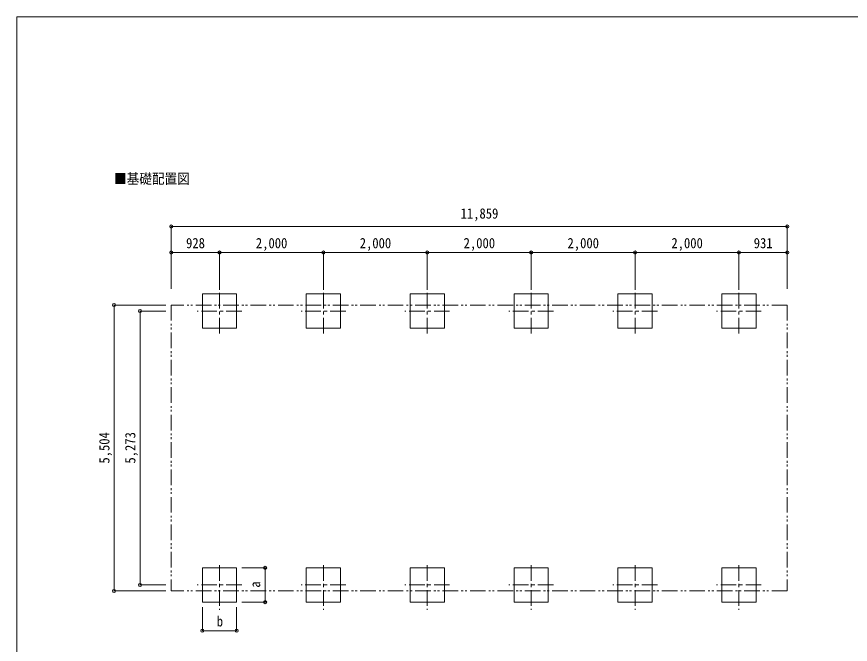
# Model space of a CAD drawing. Units: millimetres at full size, sheet at 1:60. Extents: x -16864 to 16864, y -11640 to 11640.
# Drawn here: x -16864 to -814, y -440 to 11640 of the extents above; entities that cross this region are included whole.
import ezdxf
from ezdxf.enums import TextEntityAlignment as Align

# ---------------------------------------------------------------- set-up
doc = ezdxf.new("R2010")
doc.units = ezdxf.units.MM
doc.header["$LTSCALE"] = 60
doc.header["$PDMODE"] = 32
doc.header["$PDSIZE"] = 60
doc.linetypes.add('CHAIN1', pattern=[8, 5, -1, 1, -1])
doc.linetypes.add('DOUBLE_CHAIN1', pattern=[8.8, 5, -1, 0.6, -0.6, 0.6, -1])
for name, color, linetype, lineweight in [('1-2', 134, 'Continuous', 9), ('1-8', 6, 'Continuous', 9), ('1-A', 4, 'CHAIN1', 9), ('F-0', 7, 'Continuous', 9)]:
    doc.layers.add(name, color=color, linetype=linetype, lineweight=lineweight)
doc.layers.add('1-7', color=7, linetype='Continuous')
doc.styles.add('ＭＳ ゴシック', font='')
doc.styles.get('ＭＳ ゴシック').set_extended_font_data('MS Gothic')

msp = doc.modelspace()

# ---------------------------------------------------------------- linework, layer by layer
at = {"layer": '1-2', "color": 6}
for p, q in [((-2027.96, 7601.85), (-13886.96, 7601.85)), ((-12958.96, 7101.85), (-13886.96, 7101.85)), ((-10958.96, 7101.85), (-12958.96, 7101.85)), ((-8958.96, 7101.85), (-10958.96, 7101.85)), ((-6958.96, 7101.85), (-8958.96, 7101.85)), ((-4958.96, 7101.85), (-6958.96, 7101.85)), ((-2958.96, 7101.85), (-4958.96, 7101.85)), ((-2027.96, 7101.85), (-2958.96, 7101.85))]:
    msp.add_line(p, q, dxfattribs=at)
at = {"layer": '1-8'}
for p, q in [((-13886.96, 6403.85), (-13886.96, 7601.85)), ((-2027.96, 6403.85), (-2027.96, 7601.85)), ((-12958.96, 6403.85), (-12958.96, 7101.85)), ((-10958.96, 6403.85), (-10958.96, 7101.85)), ((-8958.96, 6403.85), (-8958.96, 7101.85)), ((-6958.96, 6403.85), (-6958.96, 7101.85)), ((-4958.96, 6403.85), (-4958.96, 7101.85)), ((-2958.96, 6403.85), (-2958.96, 7101.85)), ((-14988.94, 6090.35), (-13989.3, 6090.35)), ((-14988.94, 586.35), (-14988.94, 6090.35)), ((-14489.3, 5974.85), (-13989.3, 5974.85)), ((-14489.3, 701.85), (-14489.3, 5974.85)), ((-12079.78, 1031.85), (-12529.78, 1031.85)), ((-12079.78, 1031.85), (-12079.78, 371.85)), ((-14489.3, 701.85), (-13989.3, 701.85)), ((-14988.94, 586.35), (-13989.3, 586.35)), ((-12079.78, 371.85), (-12529.78, 371.85)), ((-13288.83, -177.15), (-13288.83, 272.85)), ((-12628.78, -177.15), (-12628.78, 272.85)), ((-12628.78, -177.15), (-13288.83, -177.15))]:
    msp.add_line(p, q, dxfattribs=at)
for p in [(-13886.96, 7601.85), (-2027.96, 7601.85), (-13886.96, 7101.85), (-12958.96, 7101.85), (-10958.96, 7101.85), (-8958.96, 7101.85), (-6958.96, 7101.85), (-4958.96, 7101.85), (-2958.96, 7101.85), (-2027.96, 7101.85), (-14988.94, 6090.35), (-14489.3, 5974.85), (-12079.78, 1031.85), (-14489.3, 701.85), (-14988.94, 586.35), (-12079.78, 371.85), (-13288.83, -177.15), (-12628.78, -177.15)]:
    msp.add_point(p, dxfattribs=at)
at = {"layer": '1-A'}
for p, q in [((-12958.83, 5544.85), (-12958.83, 6404.85)), ((-10958.83, 5544.85), (-10958.83, 6404.85)), ((-8958.83, 5544.85), (-8958.83, 6404.85)), ((-6958.83, 5544.85), (-6958.83, 6404.85)), ((-4958.83, 5544.85), (-4958.83, 6404.85)), ((-2958.83, 5544.85), (-2958.83, 6404.85)), ((-12528.78, 5974.85), (-13388.83, 5974.85)), ((-10528.78, 5974.85), (-11388.83, 5974.85)), ((-8528.78, 5974.85), (-9388.83, 5974.85)), ((-6528.78, 5974.85), (-7388.83, 5974.85)), ((-4528.78, 5974.85), (-5388.83, 5974.85)), ((-2528.78, 5974.85), (-3388.83, 5974.85)), ((-12958.83, 1081.85), (-12958.83, 221.85)), ((-10958.83, 1081.85), (-10958.83, 221.85)), ((-8958.83, 1081.85), (-8958.83, 221.85)), ((-6958.83, 1081.85), (-6958.83, 221.85)), ((-4958.83, 1081.85), (-4958.83, 221.85)), ((-2958.83, 1081.85), (-2958.83, 221.85)), ((-12528.78, 701.85), (-13388.83, 701.85)), ((-10528.78, 701.85), (-11388.83, 701.85)), ((-8528.78, 701.85), (-9388.83, 701.85)), ((-6528.78, 701.85), (-7388.83, 701.85)), ((-4528.78, 701.85), (-5388.83, 701.85)), ((-2528.78, 701.85), (-3388.83, 701.85))]:
    msp.add_line(p, q, dxfattribs=at)
at = {"layer": '1-A', "color": 7, "linetype": 'DOUBLE_CHAIN1'}
for p, q in [((-2027.96, 6090.35), (-13886.84, 6090.35)), ((-13886.84, 6090.35), (-13886.84, 586.35))]:
    msp.add_line(p, q, dxfattribs=at)
at = {"layer": '1-A', "linetype": 'Continuous'}
for points in [[(-13288.83, 5644.85), (-12628.78, 5644.85), (-12628.78, 6304.85), (-13288.83, 6304.85)], [(-11288.83, 5644.85), (-10628.78, 5644.85), (-10628.78, 6304.85), (-11288.83, 6304.85)], [(-9288.83, 5644.85), (-8628.78, 5644.85), (-8628.78, 6304.85), (-9288.83, 6304.85)], [(-7288.83, 5644.85), (-6628.78, 5644.85), (-6628.78, 6304.85), (-7288.83, 6304.85)], [(-5288.83, 5644.85), (-4628.78, 5644.85), (-4628.78, 6304.85), (-5288.83, 6304.85)], [(-3288.83, 5644.85), (-2628.78, 5644.85), (-2628.78, 6304.85), (-3288.83, 6304.85)], [(-13288.83, 1031.85), (-12628.78, 1031.85), (-12628.78, 371.85), (-13288.83, 371.85)], [(-11288.83, 1031.85), (-10628.78, 1031.85), (-10628.78, 371.85), (-11288.83, 371.85)], [(-9288.83, 1031.85), (-8628.78, 1031.85), (-8628.78, 371.85), (-9288.83, 371.85)], [(-7288.83, 1031.85), (-6628.78, 1031.85), (-6628.78, 371.85), (-7288.83, 371.85)], [(-5288.83, 1031.85), (-4628.78, 1031.85), (-4628.78, 371.85), (-5288.83, 371.85)], [(-3288.83, 1031.85), (-2628.78, 1031.85), (-2628.78, 371.85), (-3288.83, 371.85)]]:
    msp.add_lwpolyline(points, close=True, dxfattribs=at)
at = {"layer": '1-A', "color": 7, "linetype": 'DOUBLE_CHAIN1'}
msp.add_lwpolyline([(-2027.96, 6090.35), (-2027.96, 586.35), (-13886.84, 586.35)], dxfattribs=at)
at = {"layer": 'F-0', "color": 5, "lineweight": 5}
for q in [(-16864.12, -11640), (16015.88, 11640)]:
    msp.add_line((-16864.12, 11640), q, dxfattribs=at)

# ---------------------------------------------------------------- texts
at = {"layer": '1-7', "style": 'ＭＳ ゴシック', "width": 0.9}
msp.add_text('■基礎配置図', height=197.9, dxfattribs=at).set_placement((-14989.73, 8364.09), align=Align.BOTTOM_LEFT)
at = {"layer": '1-8', "color": 7, "style": 'ＭＳ ゴシック', "width": 0.9}
for s, p in [('11,859', (-8317.46, 7694.85)), ('928', (-13602.96, 7124.19)), ('2,000', (-12258.96, 7124.19)), ('2,000', (-10258.96, 7124.19)), ('2,000', (-8258.96, 7124.19)), ('2,000', (-6258.96, 7124.19)), ('2,000', (-4258.96, 7124.19)), ('931', (-2673.46, 7124.19)), ('b', (-13011.47, -155.05))]:
    msp.add_text(s, height=197.9, dxfattribs=at).set_placement(p, align=Align.BOTTOM_LEFT)
for s, p in [('5,504', (-15018.94, 3038.35)), ('5,273', (-14519.3, 3038.35)), ('a', (-12115.83, 650.74))]:
    msp.add_text(s, height=197.9, rotation=90, dxfattribs=at).set_placement(p, align=Align.BOTTOM_LEFT)

doc.saveas('drawing.dxf')
